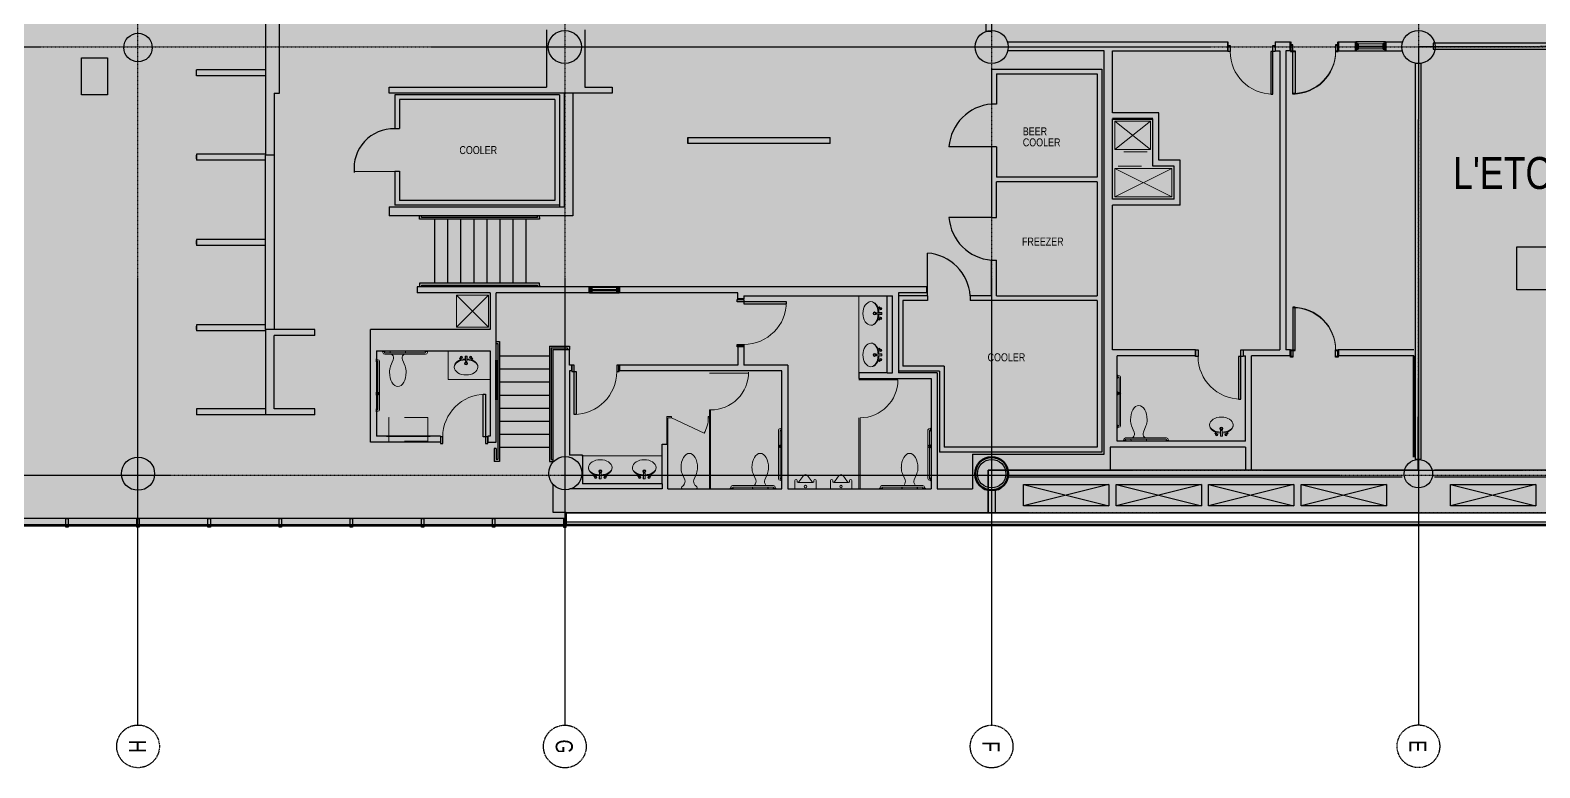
# Model space of a CAD drawing. Header units: inches. Extents: x 0 to 3574, y 0 to 3009.
# Drawn here: x 719 to 1993, y 47 to 669 of the extents above; entities that cross this region are included whole.
import ezdxf
from ezdxf.enums import TextEntityAlignment as Align

# ---------------------------------------------------------------- set-up
doc = ezdxf.new("R2010")
doc.units = ezdxf.units.IN
doc.header["$MEASUREMENT"] = 0
for name, pattern in [('CENTER2', [1.125, 0.75, -0.125, 0.125, -0.125]), ('DGN Style 2', [32.78468, 19.670808, -13.113872]), ('HIDDEN', [0.375, 0.25, -0.125])]:
    doc.linetypes.add(name, pattern=pattern)
for name, color, linetype in [('1 BOMA GROSS', 3, 'HIDDEN'), ('2 VERTICAL PENETRATION', 6, 'HIDDEN'), ('2 VERTICAL PENETRATION area', 253, 'HIDDEN'), ('3 SUITE TENANT', 4, 'HIDDEN'), ('3 SUITE TENANT area', 151, 'HIDDEN'), ('3 SUITE TENANT DARK', 4, 'HIDDEN'), ('3 SUITE TENANT DARK area', 150, 'HIDDEN'), ('A-Area-Spce-Iden', 110, 'Continuous'), ('A-Area-Spce-Sqft', 81, 'Continuous'), ('A-DOOR', 113, 'Continuous'), ('A-EQPM', 32, 'Continuous'), ('A-FLOR-HRAL', 73, 'Continuous'), ('A-Flor-Otln', 32, 'Continuous'), ('A-FLOR-STRS', 71, 'Continuous'), ('A-GLAZ', 113, 'Continuous'), ('A-WALL', 130, 'Continuous'), ('A-WALL-PATT', 163, 'Continuous'), ('AecObjExplode_Layout1_Vport_20B0A', 7, 'Continuous'), ('M-HVAC', 33, 'Continuous'), ('S-COLS', 122, 'Continuous'), ('S-Grid', 34, 'CENTER2')]:
    doc.layers.add(name, color=color, linetype=linetype)
for name, color, linetype, lineweight in [('A-ANNO-DD', 3, 'Continuous', 30), ('A-FLOR-PFIX', 3, 'Continuous', 13), ('A-FLOR-WDWK', 7, 'Continuous', 13), ('A-HVAC', 7, 'Continuous', 13), ('A-WALL-FULL', 6, 'Continuous', 70), ('A-WALL-HEAD', 1, 'Continuous', 0), ('A-WALL-PRHT', 3, 'Continuous', 30), ('a-xbp-01 - A-COLS-EXST', 96, 'Continuous', 70)]:
    doc.layers.add(name, color=color, linetype=linetype, lineweight=lineweight)
doc.layers.get('A-WALL-HEAD').off()
doc.styles.add("96 (1 8    1'-0 )_1_1", font='WORKING.shx', dxfattribs={"width": 0.833333, "height": 9})
doc.styles.get("Standard").update_dxf_attribs({"font": 'arial.ttf'})

# ---------------------------------------------------------------- blocks, each defined once
blk = doc.blocks.new('FLOR-ROOM-TAG')
at = {"layer": 'A-Area-Spce-Iden'}
blk.add_lwpolyline([(-0.2344, -0.0918), (0.2344, -0.0918), (0.2344, -0.2168), (-0.2344, -0.2168)], close=True, dxfattribs=at)
at = {"width": 0.8}
for tag, p in [('AARMLBL1', (0, 0.125)), ('AARMLBL2', (0, 0))]:
    blk.add_attdef(tag, text='', height=0.0938, dxfattribs=at).set_placement(p, align=Align.MIDDLE_CENTER)
at = {"layer": 'A-Area-Spce-Iden', "width": 0.8}
blk.add_attdef('AARMNUM', text='', height=0.0938, dxfattribs=at).set_placement((0, -0.1543), align=Align.MIDDLE_CENTER)
at = {"layer": 'A-Area-Spce-Sqft', "width": 0.8}
blk.add_attdef('AARMAREA', text='', height=0.0938, dxfattribs=at).set_placement((0, -0.3086), align=Align.MIDDLE_CENTER)
blk = doc.blocks.new('BAR')
at = {"layer": 'A-FLOR-PFIX', "color": 3, "linetype": 'Continuous', "lineweight": 13}
for p, q in [((0.016, 0.04), (0, 0.04)), ((0, -0.04), (0, 0.04)), ((0.016, -0.04), (0.016, 0.04)), ((0.016, 0.02), (0.04, 0.02)), ((0, -0.04), (0.016, -0.04)), ((0.016, -0.02), (0.032, -0.02)), ((0.048, -0.036), (0.048, -1.107)), ((0.087, -0.028), (0.087, -1.123)), ((0.016, -1.107), (0, -1.107)), ((0, -1.107), (0, -1.187)), ((0, -1.187), (0.016, -1.187)), ((0.016, -1.187), (0.016, -1.107)), ((0.016, -1.123), (0.032, -1.123)), ((0.016, -1.171), (0.04, -1.171))]:
    blk.add_line(p, q, dxfattribs=at)
at = {"layer": 'A-FLOR-PFIX', "color": 3, "linetype": 'Continuous', "lineweight": 13, "extrusion": (0, 0, -1)}
for centre, radius in [((-0.04, -0.028), 0.0476), ((-0.032, -0.036), 0.0159)]:
    blk.add_arc(centre, radius, 90, 180, dxfattribs=at)
at = {"layer": 'A-FLOR-PFIX', "color": 3, "linetype": 'Continuous', "lineweight": 13}
for centre, radius in [((0.032, -1.107), 0.0159), ((0.04, -1.123), 0.0476)]:
    blk.add_arc(centre, radius, 270, 0, dxfattribs=at)
blk = doc.blocks.new('*U82')
at = {"layer": 'A-FLOR-PFIX', "color": 3, "linetype": 'Continuous', "lineweight": 13}
for p, q in [((-0.476, 0.37), (-0.476, 0.015)), ((-0.389, 0.359), (-0.373, 0.343)), ((-0.389, 0.026), (-0.373, 0.042)), ((-0.064, 0.385), (-0.235, 0.315)), ((-0.064, 0), (-0.235, 0.07))]:
    blk.add_line(p, q, dxfattribs=at)
at = {"layer": 'A-FLOR-PFIX', "color": 3, "linetype": 'Continuous', "lineweight": 13, "extrusion": (0, 0, -1)}
for centre, radius, start, end in [((0.444, 0.37), 0.0318, 360, 119.9934), ((0.444, 0.015), 0.0317, 240.0066, 360), ((0.283, -0.048), 0.127, 45, 112.1214)]:
    blk.add_arc(centre, radius, start, end, dxfattribs=at)
at = {"layer": 'A-FLOR-PFIX', "color": 3, "linetype": 'Continuous', "lineweight": 13}
blk.add_arc((-0.283, 0.433), 0.127, 225, 292.1118, dxfattribs=at)
at = {"layer": 'A-FLOR-PFIX', "color": 3, "linetype": 'Continuous', "lineweight": 13, "extrusion": (0, 0, -1)}
for major_axis, ratio, start_param, end_param in [((-0.318, 0), 0.7, 1.042722, 1.570871), ((-0.381, 0), 0.583333, 1.570655, 3.141586), ((0.318, 0), 0.7, 1.57094, 2.098877), ((0.381, 0), 0.583333, 6.283114, 7.853837)]:
    blk.add_ellipse((0.095, 0.192), major_axis=major_axis, ratio=ratio, start_param=start_param, end_param=end_param, dxfattribs=at)
at = {"layer": 'A-FLOR-PFIX', "color": 3, "linetype": 'Continuous', "lineweight": 13}
blk.add_blockref('BAR', (-0.476, 0.573), dxfattribs=at)
blk = doc.blocks.new('*U85')
at = {"layer": 'A-DOOR', "flags": 128}
blk.add_lwpolyline([(-18, 18), (-16.2, 18), (-16.2, -18), (-18, -18)], close=True, dxfattribs=at)
at = {"layer": 'A-DOOR', "lineweight": 0, "extrusion": (0, 0, -1)}
blk.add_arc((18, 18), 36, 180, 270, dxfattribs=at)
blk = doc.blocks.new('DR1_2')
at = {"layer": 'A-GLAZ', "lineweight": 30, "flags": 128}
for points in [[(2, 5.6), (0, 5.6), (0, 0), (2, 0)], [(40, 5.6), (38, 5.6), (38, 0), (40, 0)]]:
    blk.add_lwpolyline(points, close=True, dxfattribs=at)
at = {"layer": 'A-DOOR'}
blk.add_blockref('*U85', (20, -18), dxfattribs=at)
blk = doc.blocks.new('*U87')
at = {"layer": 'A-DOOR', "flags": 128}
blk.add_lwpolyline([(-18, 18), (-16.2, 18), (-16.2, -18), (-18, -18)], close=True, dxfattribs=at)
at = {"layer": 'A-DOOR', "lineweight": 0, "extrusion": (0, 0, -1)}
blk.add_arc((18, 18), 36, 180, 270, dxfattribs=at)
blk = doc.blocks.new('DR1_3')
at = {"layer": 'A-GLAZ', "lineweight": 30, "flags": 128}
for points in [[(2, 5), (0, 5), (0, 0), (2, 0)], [(40, 5), (38, 5), (38, 0), (40, 0)]]:
    blk.add_lwpolyline(points, close=True, dxfattribs=at)
at = {"layer": 'A-DOOR'}
blk.add_blockref('*U87', (20, -18), dxfattribs=at)
blk = doc.blocks.new('*U89')
at = {"layer": 'A-FLOR-PFIX', "linetype": 'Continuous', "lineweight": 0}
for p, q in [((-0.7, 0.9), (-0.7, -0.6)), ((0.8, 0.9), (0.8, -0.6))]:
    blk.add_line(p, q, dxfattribs=at)
at = {"layer": 'A-FLOR-PFIX', "linetype": 'Continuous', "lineweight": 0, "flags": 128}
blk.add_lwpolyline([(-1.2, 1.4), (1.3, 1.4), (1.3, 0.9), (-1.2, 0.9), (-1.2, 1.4)], close=True, dxfattribs=at)
at = {"layer": 'A-FLOR-PFIX', "linetype": 'Continuous', "lineweight": 30}
blk.add_circle((0, -0.6), 0.75, dxfattribs=at)
at = {"layer": 'A-FLOR-PFIX', "linetype": 'Continuous', "lineweight": 0}
blk.add_circle((0, -0.6), 0.688, dxfattribs=at)
blk = doc.blocks.new('*U88')
at = {"layer": 'A-FLOR-PFIX', "linetype": 'Continuous', "lineweight": 0}
for p, q in [((-0.9, 22.3), (-1.4, 22.3)), ((-1.4, 19.8), (-1.4, 22.3)), ((-1.4, 19.8), (-0.9, 19.8)), ((-0.9, 19.8), (-0.9, 22.3)), ((-0.9, 21.7), (-0.1, 21.7)), ((-0.9, 20.4), (-0.4, 20.4)), ((0.1, 19.9), (0.1, -6.2)), ((1.4, 20.2), (1.4, -20.3)), ((-0.9, -19.8), (-1.4, -19.8)), ((-1.4, -19.8), (-1.4, -22.3)), ((-1.4, -22.3), (-0.9, -22.3)), ((-0.9, -22.3), (-0.9, -19.8)), ((-0.9, -20.3), (-0.4, -20.3)), ((-0.9, -21.8), (-0.1, -21.8))]:
    blk.add_line(p, q, dxfattribs=at)
at = {"layer": 'A-FLOR-PFIX', "linetype": 'DGN Style 2'}
blk.add_line((0.1, -6.2), (0.1, -7.7), dxfattribs=at)
at = {"layer": 'A-FLOR-PFIX', "linetype": 'Continuous'}
blk.add_line((0.1, -19.8), (0.1, -7.7), dxfattribs=at)
at = {"layer": 'A-FLOR-PFIX', "linetype": 'Continuous', "lineweight": 0, "extrusion": (0, 0, -1)}
for centre, radius in [((0.4, 19.9), 0.5), ((0.1, 20.2), 1.5)]:
    blk.add_arc(centre, radius, 90, 180, dxfattribs=at)
at = {"layer": 'A-FLOR-PFIX', "linetype": 'Continuous', "lineweight": 0}
for centre, radius in [((-0.4, -19.8), 0.5), ((-0.1, -20.3), 1.5)]:
    blk.add_arc(centre, radius, 270, 0, dxfattribs=at)
at = {"layer": 'A-FLOR-PFIX', "linetype": 'Continuous', "lineweight": 0, "extrusion": (0, 0, -1), "rotation": 270}
blk.add_blockref('*U89', (0, -6.9), dxfattribs=at)
blk = doc.blocks.new('*U91')
at = {"layer": 'A-FLOR-PFIX', "color": 3, "linetype": 'Continuous', "lineweight": 0}
for p, q in [((-0.028, 0.075), (-0.028, 0.028)), ((-0.02, 0.067), (-0.02, -0.075)), ((0.02, 0.067), (0.02, -0.075)), ((0.028, 0.075), (0.028, 0.028)), ((-0.02, -0.075), (0.02, -0.075))]:
    blk.add_line(p, q, dxfattribs=at)
at = {"layer": 'A-FLOR-PFIX', "color": 3, "linetype": 'Continuous', "lineweight": 0, "flags": 128}
for points in [[(-0.145, 0.028), (-0.178, -0.004), (-0.166, -0.015), (-0.134, 0.017)], [(-0.028, 0.075), (0.028, 0.075)], [(0.145, 0.028), (0.178, -0.004), (0.166, -0.015), (0.134, 0.017)]]:
    blk.add_lwpolyline(points, dxfattribs=at)
at = {"layer": 'A-FLOR-PFIX', "color": 3, "linetype": 'Continuous', "lineweight": 0}
for centre, radius, start, end in [((-0.127, 0.036), 0.0317, 239.4805, 210.5195), ((-0.127, 0.036), 0.0198, 248.5832, 201.4168), ((0.127, 0.036), 0.0317, 329.4753, 300.5143), ((0.127, 0.036), 0.0198, 338.5744, 291.4079)]:
    blk.add_arc(centre, radius, start, end, dxfattribs=at)
at = {"layer": 'A-FLOR-PFIX', "color": 3, "linetype": 'Continuous', "lineweight": 0, "extrusion": (0, 0, -1)}
blk.add_ellipse((-0.028, -0.075), major_axis=(0, 0.103), ratio=0.076923, start_param=0, end_param=1.570796, dxfattribs=at)
at = {"layer": 'A-FLOR-PFIX', "color": 3, "linetype": 'Continuous', "lineweight": 0}
blk.add_ellipse((0.028, -0.075), major_axis=(0, 0.103), ratio=0.076923, start_param=0, end_param=1.570796, dxfattribs=at)
blk = doc.blocks.new('LAVI1_1')
at = {"layer": 'A-FLOR-PFIX', "color": 3, "linetype": 'Continuous', "lineweight": 0}
for radius in [0.0397, 0.0238]:
    blk.add_circle((0, -0.341), radius, dxfattribs=at)
at = {"layer": 'A-FLOR-PFIX', "color": 3, "linetype": 'Continuous', "lineweight": 13}
blk.add_ellipse((0, -0.437), major_axis=(-0.317, 0), ratio=0.675, start_param=4.781798, end_param=10.926166, dxfattribs=at)
at = {"layer": 'A-FLOR-PFIX', "color": 3, "linetype": 'Continuous', "lineweight": 0, "extrusion": (0, 0, -1)}
for start_param, end_param in [(0, 1.505471), (1.633337, 3.141593)]:
    blk.add_ellipse((0, -0.437), major_axis=(-0.317, 0), ratio=0.6, start_param=start_param, end_param=end_param, dxfattribs=at)
at = {"layer": 'A-FLOR-PFIX', "color": 3, "linetype": 'Continuous', "lineweight": 0}
blk.add_blockref('*U91', (0, -0.218), dxfattribs=at)
blk = doc.blocks.new('*U93')
at = {"layer": 'A-GLAZ', "color": 2, "lineweight": 30}
for p, q in [((-0.325, 0.008), (0.341, 0.008)), ((-0.325, 0.008), (-0.325, -0.008)), ((0.341, 0.008), (0.341, 0.004)), ((0.341, 0.004), (0.341, -0.008)), ((-0.325, -0.008), (0.341, -0.008))]:
    blk.add_line(p, q, dxfattribs=at)
blk = doc.blocks.new('*U92')
at = {"layer": 'A-GLAZ', "color": 4, "lineweight": 40, "flags": 128}
for points in [[(-0.333, 0.064), (-0.397, 0.064), (-0.397, -0.063), (-0.333, -0.063), (-0.333, 0.064)], [(0.397, 0.064), (0.333, 0.064), (0.333, -0.063), (0.397, -0.063), (0.397, 0.064)]]:
    blk.add_lwpolyline(points, close=True, dxfattribs=at)
at = {"layer": 'A-GLAZ', "color": 2, "lineweight": 30}
blk.add_blockref('*U93', (-0.008, 0), dxfattribs=at)
blk = doc.blocks.new('*U94')
at = {"layer": 'A-FLOR-PFIX'}
for p, q in [((-30.4, 7), (6.6, 7)), ((-30.4, 6.5), (-30.4, 7)), ((-30.4, 6.5), (6.6, 6.5)), ((6.6, 6.5), (6.6, 7))]:
    blk.add_line(p, q, dxfattribs=at)
at = {"layer": 'A-FLOR-PFIX', "linetype": 'DGN Style 2'}
for p, q in [((-28.4, 11), (4.6, 11)), ((-28.4, 11), (-28.4, 7)), ((-28.4, 6.5), (-28.4, -8.8)), ((4.6, 11), (4.6, 7)), ((4.6, 6.5), (4.6, -8.8)), ((-28.4, -8.8), (4.6, -8.8))]:
    blk.add_line(p, q, dxfattribs=at)
blk = doc.blocks.new('LAVI1')
at = {"layer": 'A-FLOR-PFIX', "color": 3, "linetype": 'Continuous', "lineweight": 0}
for radius in [0.0397, 0.0238]:
    blk.add_circle((0, -0.341), radius, dxfattribs=at)
at = {"layer": 'A-FLOR-PFIX', "color": 3, "linetype": 'Continuous', "lineweight": 13}
blk.add_ellipse((0, -0.437), major_axis=(-0.317, 0), ratio=0.675, start_param=4.781798, end_param=10.926166, dxfattribs=at)
at = {"layer": 'A-FLOR-PFIX', "color": 3, "linetype": 'Continuous', "lineweight": 0, "extrusion": (0, 0, -1)}
for start_param, end_param in [(0, 1.505471), (1.633337, 3.141593)]:
    blk.add_ellipse((0, -0.437), major_axis=(-0.317, 0), ratio=0.6, start_param=start_param, end_param=end_param, dxfattribs=at)
at = {"layer": 'A-FLOR-PFIX', "color": 3, "linetype": 'Continuous', "lineweight": 0}
blk.add_blockref('*U91', (0, -0.218), dxfattribs=at)
blk = doc.blocks.new('URINF1')
at = {"layer": 'A-FLOR-PFIX', "color": 3, "linetype": 'Continuous', "lineweight": 13}
for p, q in [((-0.286, 0), (0.286, 0)), ((-0.286, -0.222), (-0.286, 0)), ((0.286, 0), (0.286, -0.222)), ((-0.222, -0.191), (-0.222, -0.222)), ((0.191, -0.175), (-0.191, -0.175)), ((-0.048, -0.365), (-0.175, -0.191)), ((0.175, -0.191), (0.048, -0.365)), ((0.222, -0.222), (0.222, -0.191))]:
    blk.add_line(p, q, dxfattribs=at)
at = {"layer": 'A-FLOR-PFIX', "color": 3, "linetype": 'Continuous', "lineweight": 13, "extrusion": (0, 0, -1)}
blk.add_circle((0, -0.064), 0.0318, dxfattribs=at)
at = {"layer": 'A-FLOR-PFIX', "color": 3, "linetype": 'Continuous', "lineweight": 13}
for centre, radius, start, end in [((-0.254, -0.222), 0.0318, 180, 0), ((-0.198, -0.198), 0.0251, 18.435, 161.5651), ((0, -0.302), 0.0794, 233.1301, 306.8699), ((0.198, -0.198), 0.0251, 18.435, 161.5651), ((0.254, -0.222), 0.0318, 180, 0)]:
    blk.add_arc(centre, radius, start, end, dxfattribs=at)
blk = doc.blocks.new('AecObjExplode_Layout1_Vport_20B0A')
at = {"layer": 'A-WALL', "color": 130, "linetype": 'Continuous', "lineweight": -3}
for p, q in [((1438.6, 397.2), (1438.6, 730.8)), ((1443.6, 397.2), (1443.6, 500)), ((1438.6, 397.2), (1443.6, 397.2)), ((1815.7, 387.2), (1815.7, 382.2)), ((1938.9, 387.2), (1815.7, 387.2)), ((1815.7, 382.2), (2043.9, 382.2)), ((1805.6, 370), (1800.6, 370)), ((1800.6, 370), (1800.6, 36.2)), ((1805.6, 36.2), (1805.6, 370)), ((1800.6, 36.2), (1805.6, 36.2))]:
    blk.add_line(p, q, dxfattribs=at)

msp = doc.modelspace()

# ---------------------------------------------------------------- hatches: boundary and pattern name
at = {"layer": '2 VERTICAL PENETRATION area', "transparency": 33554495}
h = msp.add_hatch(color=256, dxfattribs=at)
h.dxf.hatch_style = 1
h.paths.add_polyline_path([(2441.6, 1369.2), (2441.6, 1010.9), (2246.3, 1010.9), (2246.3, 1060.6), (2201.8, 1061.2), (2201.8, 1287.8), (2246.3, 1287.8), (2246.3, 1369.2)])
h.paths.add_polyline_path([(2253.1, 723.2), (2441.6, 723.2), (2441.6, 650.6), (2246.3, 650.6), (2246.3, 722), (2176.3, 722), (2176.3, 841.7), (2254.3, 841.7)])
h.paths.add_polyline_path([(2614.3, 1489.2), (2614.3, 1369.2), (2561.1, 1369.2), (2246.3, 1369.2), (2246.3, 1489.2)])
h.paths.add_polyline_path([(2780.8, 1842.3), (2700.4, 1842.3), (2606.3, 1842.3), (2606.3, 1765.2), (2327.3, 1765.2), (2327.3, 1739.2), (2246.3, 1739.2), (2246.3, 1621.2), (2780.8, 1621.2)])
h.paths.add_polyline_path([(2778.3, 1489.2), (2778.3, 1435.8), (2782.5, 1435.8), (2782.5, 1366.6), (2689.2, 1366.6), (2689.2, 1489.2)])
h.paths.add_polyline_path([(3249.7, 1435.6), (3249.7, 1435.8), (3133, 1435.8), (3133, 1371.2), (3369.3, 1371.2), (3369.3, 1435.8)])
h.paths.add_polyline_path([(3309.3, 1674.5), (3210.2, 1674.5), (3134.5, 1674.6), (3134.5, 1739.2), (3369.3, 1739.2), (3369.3, 1674.5)])
h.paths.add_polyline_path([(2974.9, 651), (2974.9, 761.8), (2670.3, 761.8), (2670.3, 723.2), (2653.8, 723.2), (2653.8, 650.6)])
h.paths.add_polyline_path([(2156.9, 298.2), (2130.2, 262.3), (1527.3, 262.3), (1527.3, 298.2)])
h.paths.add_polyline_path([(408.8, 836.8), (519.3, 836.8), (519.3, 788.4), (693.4, 788.4), (694.4, 646.8), (408.8, 646.8)])
h.paths.add_polyline_path([(519.3, 932.7), (519.3, 937.7), (694.4, 937.7), (694.4, 1020.8), (502.2, 1020.8), (501.7, 932.7)])
h.paths.add_polyline_path([(1950.8, 2658.2), (1950.8, 2694.7), (1951.1, 2798.2), (1951.1, 2830.6), (1951.1, 2856.4), (1885.9, 2856.4), (1885.9, 2627.2), (1950.8, 2627.2)])
h.paths.add_polyline_path([(2189.8, 2694.7), (2189.8, 2627.2), (2255.5, 2627.2), (2255.5, 2854.2), (2188.8, 2854.2), (2188.8, 2694.7)])
h.paths.add_polyline_path([(1689.5, 2379.7), (1689.5, 2199.3), (1772, 2199.3), (1772, 2090.2), (1525.9, 2090.2), (1525.9, 2379.7)])
at = {"layer": '3 SUITE TENANT area', "transparency": 33554495}
h = msp.add_hatch(color=256, dxfattribs=at)
h.dxf.hatch_style = 1
h.paths.add_polyline_path([(1508.4, 1372.1), (1508.4, 1296.4), (1528.2, 1296.4), (1528.2, 773.5), (1652.9, 773.5), (1652.9, 735.2), (2112.5, 735.2), (2112.6, 778.8), (2176.3, 778.7), (2176.3, 655.9), (1890.3, 655.2), (1889.9, 298.2), (1527.3, 298.2), (1527.3, 262.3), (1171.3, 262.3), (1171.3, 252.1), (408.8, 252.1), (408.8, 280.3), (213.8, 280.3), (213.8, 667.4), (408.6, 667.4), (408.6, 646.8), (694.4, 646.8), (693.4, 788.4), (519.3, 788.4), (519.3, 937.7), (694.4, 937.7), (694.4, 1020.8), (406.9, 1020.8), (407, 1000.3), (213.8, 1000.3), (213.8, 1387.4), (408.4, 1387.4), (422.3, 1373.8), (462.3, 1373.9), (462.3, 1371.4)])
at = {"layer": '3 SUITE TENANT DARK area', "transparency": 33554495}
h = msp.add_hatch(color=256, dxfattribs=at)
h.dxf.hatch_style = 1
h.paths.add_polyline_path([(1890.3, 298.2), (2156.9, 298.2), (2176.3, 324.3), (2176.3, 655.9), (1890.3, 655.2), (1889.9, 298.2)])

# ---------------------------------------------------------------- linework, layer by layer
at = {"layer": '1 BOMA GROSS'}
msp.add_lwpolyline([(2130.2, 262.3), (1171.3, 262.3), (1171.3, 252.1), (408.8, 252.1), (408.8, 280.3), (213.8, 280.3), (213.8, 667.4), (408.8, 667.4), (408.8, 667.4), (408.8, 1000.3), (213.8, 1000.3), (213.8, 1387.4)], dxfattribs=at)
at = {"layer": '2 VERTICAL PENETRATION'}
msp.add_lwpolyline([(2156.9, 298.2), (2130.2, 262.3), (1527.3, 262.3), (1527.3, 298.2)], close=True, dxfattribs=at)
at = {"layer": '3 SUITE TENANT'}
msp.add_lwpolyline([(2176.3, 655.9), (1890.3, 655.2), (1889.9, 298.2), (1527.3, 298.2), (1527.3, 262.3), (1171.3, 262.3), (1171.3, 252.1), (408.8, 252.1)], dxfattribs=at)
at = {"layer": '3 SUITE TENANT DARK'}
msp.add_lwpolyline([(1890.3, 298.2), (2156.9, 298.2), (2176.3, 324.3), (2176.3, 655.9), (1890.3, 655.2), (1889.9, 298.2)], close=True, dxfattribs=at)
at = {"layer": 'A-EQPM', "ltscale": 4}
for p, q in [((1530.3, 636.5), (1623.3, 636.5)), ((1534.3, 632.5), (1619.3, 632.5)), ((1534.3, 632.5), (1534.3, 607)), ((1619.3, 632.5), (1619.3, 545.5)), ((1623.3, 636.5), (1623.3, 313.5)), ((1165.8, 614.8), (1026.8, 614.8)), ((1026.8, 614.8), (1026.8, 586.3)), ((1165.8, 614.8), (1165.8, 519.8)), ((1161.8, 610.8), (1030.8, 610.8)), ((1030.8, 610.8), (1030.8, 586.3)), ((1161.8, 610.8), (1161.8, 525.8)), ((1534.3, 607), (1530.3, 607)), ((1026.8, 586.3), (1030.8, 586.3)), ((1530.3, 571), (1494.3, 571)), ((1534.3, 571), (1530.3, 571)), ((1530.3, 571), (1530.3, 511.4)), ((1534.3, 571), (1534.3, 545.5)), ((1030.5, 550.2), (992.6, 550)), ((1026.8, 550.3), (1030.8, 550.3)), ((1026.8, 550.3), (1026.8, 521.8)), ((1030.8, 550.3), (1030.8, 525.8)), ((1619.3, 545.5), (1534.3, 545.5)), ((1619.3, 541.5), (1534.3, 541.5)), ((1619.3, 541.5), (1619.3, 445.3)), ((1161.8, 525.8), (1030.8, 525.8)), ((1165.8, 521.8), (1026.8, 521.8)), ((1530.3, 511.4), (1494.3, 511.4)), ((1530.3, 511.4), (1534.3, 511.4)), ((1476.3, 445.3), (1476.3, 481.3)), ((1530.3, 445.3), (1530.3, 475.4)), ((1530.3, 475.4), (1534.3, 475.4)), ((1534.3, 445.3), (1534.3, 475.4)), ((1451.7, 445.3), (1451.7, 381.8)), ((1476.3, 445.3), (1451.7, 445.3)), ((1476.3, 441.3), (1455.4, 441.3)), ((1455.4, 441.3), (1455.4, 385.8)), ((1476.3, 445.3), (1476.3, 441.3)), ((1512.3, 445.3), (1512.3, 441.3)), ((1530.3, 445.3), (1512.3, 445.3)), ((1619.3, 441.3), (1512.3, 441.3)), ((1534.3, 445.3), (1619.3, 445.3)), ((1619.3, 441.3), (1619.3, 317.5)), ((1490.3, 385.8), (1455.4, 385.8)), ((1490.3, 385.8), (1490.3, 317.5)), ((1486.3, 381.8), (1451.7, 381.8)), ((1486.3, 381.8), (1486.3, 313.5)), ((1623.3, 313.5), (1486.3, 313.5)), ((1619.3, 317.5), (1490.3, 317.5))]:
    msp.add_line(p, q, dxfattribs=at)
at = {"layer": 'A-EQPM'}
msp.add_line((1530.3, 636.5), (1530.3, 607), dxfattribs=at)
at = {"layer": 'A-EQPM', "ltscale": 4, "flags": 128}
msp.add_lwpolyline([(1534.3, 511.4), (1534.3, 541.5)], dxfattribs=at)
at = {"layer": 'A-EQPM', "ltscale": 4}
for centre, radius, start, end in [((1533.2, 568.1), 39, 94.2574, 175.7426), ((1025.9, 552.8), 33.4, 88.4942, 185.9281), ((1533.2, 514.3), 39, 184.2574, 265.7426), ((1473.4, 442.4), 39, 4.2574, 85.7426)]:
    msp.add_arc(centre, radius, start, end, dxfattribs=at)
at = {"layer": 'A-FLOR-HRAL'}
for p, q in [((1147.3, 511.3), (1147.3, 512.8)), ((1148.8, 511.3), (1148.8, 512.8)), ((1049.3, 454.4), (1049.3, 452.9)), ((1147.3, 454.4), (1147.3, 452.9)), ((1148.8, 454.4), (1148.8, 452.9)), ((1112.3, 406.6), (1115.3, 406.6)), ((1112.3, 405.1), (1113.8, 405.1)), ((1113.8, 405.1), (1113.8, 307.1)), ((1115.3, 406.6), (1115.3, 305.6)), ((1157.3, 402.9), (1157.3, 305.6)), ((1157.3, 402.9), (1174.1, 402.9)), ((1158.8, 401.4), (1158.8, 307.1)), ((1158.8, 401.4), (1172.6, 401.4)), ((1172.6, 401.4), (1172.6, 399.9)), ((1174.1, 402.9), (1174.1, 399.9)), ((1110.8, 316.6), (1110.8, 305.6)), ((1112.3, 316.6), (1110.8, 316.6)), ((1115.3, 305.6), (1110.8, 305.6)), ((1112.3, 316.6), (1112.3, 307.1)), ((1113.8, 307.1), (1112.3, 307.1))]:
    msp.add_line(p, q, dxfattribs=at)
at = {"layer": 'A-FLOR-HRAL', "flags": 128}
for points in [[(1148.8, 511.3), (1148.8, 509.8), (1070.8, 509.8), (1047.8, 509.8), (1047.8, 512.8)], [(1147.3, 511.3), (1049.3, 511.3), (1049.3, 512.8)], [(1148.8, 454.4), (1148.8, 455.9), (1070.8, 455.9), (1047.8, 455.9), (1047.8, 452.9)], [(1049.3, 454.4), (1147.3, 454.4)], [(1136.8, 454.4), (1147.3, 454.4)], [(1157.3, 305.6), (1160.3, 305.6)], [(1158.8, 307.1), (1160.3, 307.1)]]:
    msp.add_lwpolyline(points, dxfattribs=at)
at = {"layer": 'A-Flor-Otln'}
msp.add_line((2140.5, 252.3), (1171.3, 252.3), dxfattribs=at)
at = {"layer": 'A-FLOR-PFIX', "color": 3, "linetype": 'Continuous', "lineweight": 13}
for p, q in [((1078.8, 418.8), (1105.8, 445.8)), ((1105.8, 418.8), (1078.8, 445.8)), ((1325.3, 380.1), (1292.3, 380.1)), ((1451.3, 374.4), (1418.3, 374.4)), ((1292.3, 282.4), (1292.3, 349)), ((1292.3, 349), (1293.3, 349)), ((1293.3, 282.4), (1293.3, 349)), ((1256.3, 343.4), (1260.3, 343.4)), ((1256.3, 343.4), (1260.3, 343.4)), ((1256.3, 320), (1256.3, 343.4)), ((1256.3, 320), (1256.3, 342.4)), ((1260.3, 342.4), (1257.3, 342.4)), ((1260.3, 342.4), (1257.3, 342.4)), ((1257.3, 320), (1257.3, 342.4)), ((1260.3, 343.4), (1260.3, 342.4)), ((1260.3, 343.4), (1260.3, 342.4)), ((1260.3, 342.4), (1287.8, 329.4)), ((1260.3, 342.4), (1287.8, 329.4)), ((1291.3, 342.4), (1291.3, 343.4)), ((1291.3, 342.4), (1291.3, 343.4)), ((1292.3, 343.4), (1291.3, 343.4)), ((1292.3, 343.4), (1291.3, 343.4)), ((1292.3, 342.4), (1291.3, 342.4)), ((1292.3, 342.4), (1291.3, 342.4)), ((1292.3, 282.4), (1292.3, 342.4)), ((1293.3, 282.4), (1293.3, 342.4)), ((1418.3, 282.4), (1418.3, 342.4)), ((1419.3, 282.4), (1419.3, 342.4)), ((1269.3, 295.4), (1271.5, 290)), ((1269.3, 295.4), (1271.5, 290)), ((1281.4, 295.4), (1279.2, 290)), ((1281.4, 295.4), (1279.2, 290)), ((1269, 284.1), (1270.6, 285.6)), ((1269, 284.1), (1270.6, 285.6)), ((1269.7, 282.4), (1280.9, 282.4)), ((1269.7, 282.4), (1280.9, 282.4)), ((1281.6, 284.1), (1280.1, 285.6)), ((1281.6, 284.1), (1280.1, 285.6))]:
    msp.add_line(p, q, dxfattribs=at)
at = {"layer": 'A-FLOR-PFIX', "color": 3, "linetype": 'Continuous', "lineweight": 13, "flags": 128}
msp.add_lwpolyline([(1105.8, 418.8), (1105.8, 445.8), (1078.8, 445.8), (1078.8, 418.8), (1105.8, 418.8)], close=True, dxfattribs=at)
at = {"layer": 'A-FLOR-PFIX', "color": 3, "linetype": 'Continuous', "lineweight": 13, "extrusion": (0, 0, -1)}
for centre, radius, start, end in [((-1265.3, 342.4), 26, 180, 210), ((-1265.3, 342.4), 26, 180, 210), ((-1269.7, 283.4), 1, 270, 45), ((-1269.7, 283.4), 1, 270, 45), ((-1282.9, 288.5), 4, 315, 22.1214), ((-1282.9, 288.5), 4, 315, 22.1214), ((-1280.9, 283.4), 1, 135, 270), ((-1280.9, 283.4), 1, 135, 270)]:
    msp.add_arc(centre, radius, start, end, dxfattribs=at)
at = {"layer": 'A-FLOR-PFIX', "color": 3, "linetype": 'Continuous', "lineweight": 13}
msp.add_arc((1267.7, 288.5), 4, 315, 22.1118, dxfattribs=at)
msp.add_arc((1267.7, 288.5), 4, 315, 22.1118, dxfattribs=at)
at = {"layer": 'A-FLOR-PFIX', "color": 3, "linetype": 'Continuous', "lineweight": 13, "extrusion": (0, 0, -1)}
for centre, major_axis, ratio, start_param, end_param in [((1293.3, 381), (32, 0), 1, 0.000001, 1.570798), ((1419.3, 374.4), (32, 0), 0.999998, 0, 1.570796), ((1275.3, 300.4), (0, -12), 0.583333, 1.570655, 3.141586), ((1275.3, 300.4), (0, -12), 0.583333, 1.570655, 3.141586), ((1275.3, 300.4), (0, 12), 0.583333, 6.283114, 7.853837), ((1275.3, 300.4), (0, 12), 0.583333, 6.283114, 7.853837), ((1275.3, 300.4), (0, -10), 0.7, 1.042722, 1.570871), ((1275.3, 300.4), (0, -10), 0.7, 1.042722, 1.570871), ((1275.3, 300.4), (0, 10), 0.7, 1.57094, 2.098877), ((1275.3, 300.4), (0, 10), 0.7, 1.57094, 2.098877)]:
    msp.add_ellipse(centre, major_axis=major_axis, ratio=ratio, start_param=start_param, end_param=end_param, dxfattribs=at)
at = {"layer": 'A-FLOR-PFIX', "color": 3, "linetype": 'Continuous', "lineweight": 13}
msp.add_point((1292.3, 342.4), dxfattribs=at)
at = {"layer": 'A-FLOR-STRS'}
for p, q in [((1060.4, 509.9), (1060.4, 456)), ((1071.4, 509.9), (1071.4, 456)), ((1082.4, 509.9), (1082.4, 456)), ((1093.4, 509.9), (1093.4, 456)), ((1104.4, 509.9), (1104.4, 456)), ((1115.4, 509.9), (1115.4, 456)), ((1126.4, 509.9), (1126.4, 456)), ((1137.4, 509.9), (1137.4, 456)), ((1115.3, 394.6), (1157.3, 394.6)), ((1115.3, 383.6), (1157.3, 383.6)), ((1115.3, 372.6), (1157.3, 372.6)), ((1115.3, 361.6), (1157.3, 361.6)), ((1115.3, 350.6), (1157.3, 350.6)), ((1115.3, 339.6), (1157.3, 339.6)), ((1115.3, 328.6), (1157.3, 328.6)), ((1115.3, 317.6), (1157.3, 317.6))]:
    msp.add_line(p, q, dxfattribs=at)
at = {"layer": 'A-FLOR-WDWK'}
for p, q in [((1418.3, 380.4), (1418.3, 445.4)), ((1071.8, 374.6), (1071.8, 398.6)), ((1107.1, 374.6), (1071.8, 374.6)), ((1184.7, 310.4), (1251.8, 310.4))]:
    msp.add_line(p, q, dxfattribs=at)
at = {"layer": 'A-FLOR-WDWK', "color": 3, "lineweight": 30, "flags": 128}
msp.add_lwpolyline([(762.6, 614.9), (762.6, 645.9), (784.6, 645.9), (784.6, 614.9), (762.6, 614.9)], close=True, dxfattribs=at)
at = {"layer": 'A-GLAZ', "color": 4, "lineweight": 0}
for p, q in [((1860.5, 657.8), (1838.5, 657.8)), ((1860.5, 653.7), (1839.5, 653.7)), ((1214.1, 452.4), (1192.1, 452.4)), ((1214.1, 448.4), (1193.1, 448.4))]:
    msp.add_line(p, q, dxfattribs=at)
at = {"layer": 'A-GLAZ'}
for p, q in [((809.3, 257.4), (549.3, 257.4)), ((1169.3, 257.4), (759.7, 257.4)), ((809.3, 252.1), (547.3, 252.1)), ((759.7, 252.1), (547.3, 252.1)), ((809.3, 251.1), (547.3, 251.1)), ((1169.3, 252.1), (759.7, 252.1)), ((1169.3, 251.1), (759.7, 251.1))]:
    msp.add_line(p, q, dxfattribs=at)
for points in [[(749.3, 250.1), (749.3, 251.1), (750.1, 251.1), (750.1, 252.1), (749.3, 252.1), (749.3, 257.4), (751.3, 257.4), (751.3, 252.1), (750.6, 252.1), (750.6, 251.1), (751.3, 251.1), (751.3, 250.1)], [(809.3, 250.1), (809.3, 251.1), (810.1, 251.1), (810.1, 252.1), (809.3, 252.1), (809.3, 257.4), (811.3, 257.4), (811.3, 252.1), (810.6, 252.1), (810.6, 251.1), (811.3, 251.1), (811.3, 250.1)], [(869.3, 250.1), (869.3, 251.1), (870.1, 251.1), (870.1, 252.1), (869.3, 252.1), (869.3, 257.4), (871.3, 257.4), (871.3, 252.1), (870.6, 252.1), (870.6, 251.1), (871.3, 251.1), (871.3, 250.1)], [(929.3, 250.1), (929.3, 251.1), (930.1, 251.1), (930.1, 252.1), (929.3, 252.1), (929.3, 257.4), (931.3, 257.4), (931.3, 252.1), (930.6, 252.1), (930.6, 251.1), (931.3, 251.1), (931.3, 250.1)], [(989.3, 250.1), (989.3, 251.1), (990.1, 251.1), (990.1, 252.1), (989.3, 252.1), (989.3, 257.4), (991.3, 257.4), (991.3, 252.1), (990.6, 252.1), (990.6, 251.1), (991.3, 251.1), (991.3, 250.1)], [(1049.3, 250.1), (1049.3, 251.1), (1050.1, 251.1), (1050.1, 252.1), (1049.3, 252.1), (1049.3, 257.4), (1051.3, 257.4), (1051.3, 252.1), (1050.6, 252.1), (1050.6, 251.1), (1051.3, 251.1), (1051.3, 250.1)], [(1109.3, 250.1), (1109.3, 251.1), (1110.1, 251.1), (1110.1, 252.1), (1109.3, 252.1), (1109.3, 257.4), (1111.3, 257.4), (1111.3, 252.1), (1110.6, 252.1), (1110.6, 251.1), (1111.3, 251.1), (1111.3, 250.1)], [(1169.3, 251.1), (1169.3, 250.1), (1171.3, 250.1), (1171.3, 257.4), (1169.3, 257.4), (1169.3, 252.1), (1170.1, 252.1), (1170.1, 251.1)]]:
    msp.add_lwpolyline(points, close=True, dxfattribs=at)
at = {"layer": 'A-HVAC', "linetype": 'Continuous'}
for p, q in [((1664.3, 592.7), (1634.3, 568.7)), ((1634.3, 592.7), (1664.3, 568.7)), ((1634.3, 528.7), (1682.3, 552.7)), ((1682.3, 528.7), (1634.3, 552.7))]:
    msp.add_line(p, q, dxfattribs=at)
at = {"layer": 'A-HVAC', "linetype": 'DGN Style 2', "flags": 128}
for points in [[(1666.3, 594.7), (1666.3, 566.7), (1632.3, 566.7), (1632.3, 594.7), (1666.3, 594.7)], [(1632.3, 526.7), (1632.3, 554.7), (1684.3, 554.7), (1684.3, 526.7), (1632.3, 526.7)]]:
    msp.add_lwpolyline(points, close=True, dxfattribs=at)
at = {"layer": 'A-HVAC', "linetype": 'Continuous', "flags": 128}
for points in [[(1664.3, 592.7), (1664.3, 568.7), (1634.3, 568.7), (1634.3, 592.7), (1664.3, 592.7)], [(1634.3, 528.7), (1634.3, 552.7), (1682.3, 552.7), (1682.3, 528.7), (1634.3, 528.7)]]:
    msp.add_lwpolyline(points, close=True, dxfattribs=at)
at = {"layer": 'A-WALL'}
for p, q in [((917.7, 682.7), (917.7, 563.8)), ((1154.8, 669.7), (1154.8, 621.3)), ((1187.1, 669.7), (1187.1, 621.3)), ((1543.8, 659.5), (1729.5, 659.5)), ((1625.3, 652), (1543.8, 652)), ((1625.3, 311.7), (1625.3, 652)), ((1632.3, 652), (1729.5, 652)), ((1632.3, 599.7), (1632.3, 652)), ((1729.5, 659.5), (1729.5, 652)), ((1729.5, 651.7), (1729.5, 659.2)), ((1769.5, 659.5), (1769.5, 652)), ((1769.5, 659.5), (1782.5, 659.5)), ((1769.5, 652), (1773.5, 652)), ((1773.5, 652), (1773.5, 399.7)), ((1778.5, 652), (1778.5, 399.7)), ((1782.5, 652), (1778.5, 652)), ((1822.5, 659.5), (1837.5, 659.5)), ((1822.5, 652), (1837.5, 652)), ((1862.5, 659.5), (1876.8, 659.5)), ((1862.5, 652), (1876.8, 652)), ((925.2, 616.3), (925.2, 563.8)), ((1022.2, 616.3), (1022.2, 621.3)), ((1022.2, 621.3), (1154.8, 621.3)), ((1174.1, 616.3), (1022.2, 616.3)), ((1210.1, 616.3), (1174.1, 616.3)), ((1187.1, 621.3), (1210.1, 621.3)), ((1210.1, 621.3), (1210.1, 616.3)), ((1671.3, 599.7), (1632.3, 599.7)), ((1671.3, 559.7), (1671.3, 599.7)), ((1632.3, 526.7), (1632.3, 594.7)), ((1666.3, 554.7), (1666.3, 594.7)), ((925.2, 563.8), (917.7, 563.8)), ((1684.3, 554.7), (1666.3, 554.7)), ((1689.3, 559.7), (1671.3, 559.7)), ((1684.3, 526.7), (1684.3, 554.7)), ((1689.3, 521.7), (1689.3, 559.7)), ((1684.3, 526.7), (1632.3, 526.7)), ((1632.3, 399.7), (1632.3, 521.7)), ((1689.3, 521.7), (1632.3, 521.7)), ((1191.1, 452.9), (1045.8, 452.9)), ((1107.3, 447.9), (1045.8, 447.9)), ((1100.3, 452.9), (1063.3, 452.9)), ((1107.3, 447.9), (1107.3, 416.8)), ((1191.1, 447.9), (1112.3, 447.9)), ((1112.3, 321.8), (1112.3, 447.9)), ((1475.3, 452.9), (1216.1, 452.9)), ((1316.3, 447.9), (1216.1, 447.9)), ((1316.3, 442.8), (1316.3, 447.9)), ((1451.7, 447.9), (1451.7, 380.4)), ((1321.3, 442.8), (1316.3, 442.8)), ((1321.3, 445.4), (1442.3, 445.4)), ((1321.3, 445.4), (1321.3, 442.8)), ((1442.3, 380.4), (1442.3, 445.4)), ((1442.3, 445.4), (1446.7, 445.4)), ((1446.7, 380.4), (1446.7, 445.4)), ((917.7, 416.8), (917.7, 344.8)), ((925.2, 416.8), (917.7, 416.8)), ((959.4, 416.8), (925.2, 416.8)), ((925.2, 349.8), (925.2, 411.8)), ((959.4, 411.8), (925.2, 411.8)), ((959.4, 411.8), (959.4, 416.8)), ((1107.3, 416.8), (1006.3, 416.8)), ((1006.3, 321.8), (1006.3, 416.8)), ((1011.3, 398.8), (1107.3, 398.8)), ((1011.3, 398.8), (1011.3, 326.8)), ((1011.4, 398.8), (1107.3, 398.8)), ((1107.3, 398.8), (1107.3, 326.8)), ((1160.3, 399.9), (1160.3, 305.5)), ((1160.3, 399.9), (1174.1, 399.9)), ((1174.1, 386.9), (1174.1, 399.9)), ((1321.3, 402.8), (1316.3, 402.8)), ((1316.3, 402.8), (1316.3, 386.9)), ((1321.3, 402.8), (1321.3, 386.9)), ((1702.4, 399.7), (1632.3, 399.7)), ((1702.4, 399.7), (1702.4, 394.7)), ((1742.4, 399.7), (1742.4, 394.7)), ((1742.4, 399.7), (1773.5, 399.7)), ((1744.4, 399.7), (1744.4, 399.7)), ((1782.5, 399.7), (1778.5, 399.7)), ((1886.5, 399.7), (1822.5, 399.7)), ((1176.1, 386.9), (1174.1, 386.9)), ((1176.1, 386.9), (1174.1, 386.9)), ((1176.1, 381.9), (1176.1, 386.9)), ((1316.3, 386.9), (1216.1, 386.9)), ((1358.3, 386.9), (1321.3, 386.9)), ((1358.3, 386.9), (1358.3, 282.4)), ((1702.4, 394.7), (1636.3, 394.7)), ((1636.3, 322.7), (1636.3, 394.7)), ((1742.4, 394.7), (1744.4, 394.7)), ((1742.4, 394.7), (1744.4, 394.7)), ((1744.4, 322.7), (1744.4, 394.7)), ((1782.5, 394.7), (1749.4, 394.7)), ((1749.4, 298.7), (1749.4, 394.7)), ((1886.5, 394.7), (1822.5, 394.7)), ((1174.1, 381.9), (1174.1, 310.8)), ((1176.1, 381.9), (1174.1, 381.9)), ((1353.3, 381.9), (1216.1, 381.9)), ((1353.3, 381.9), (1255.4, 381.9)), ((1353.3, 282.4), (1353.3, 381.9)), ((1418.3, 380.4), (1418.3, 375.4)), ((1442.3, 380.4), (1418.3, 380.4)), ((1418.3, 375.4), (1479.3, 375.4)), ((1442.3, 380.4), (1446.7, 380.4)), ((1484.3, 380.4), (1451.7, 380.4)), ((1479.3, 375.4), (1479.3, 282.4)), ((1484.3, 380.4), (1484.3, 282.4)), ((959.4, 344.8), (917.7, 344.8)), ((959.4, 349.8), (925.2, 349.8)), ((959.4, 344.8), (959.4, 349.8)), ((1065.3, 321.8), (1006.3, 321.8)), ((1065.3, 326.8), (1011.3, 326.8)), ((1065.3, 326.8), (1065.3, 321.8)), ((1105.3, 326.8), (1105.3, 321.8)), ((1105.3, 321.8), (1112.3, 321.8)), ((1252.3, 320), (1257.3, 320)), ((1252.3, 286.8), (1252.3, 320)), ((1257.3, 282.4), (1257.3, 320)), ((1744.4, 322.7), (1636.3, 322.7)), ((1185.2, 310.8), (1174.1, 310.8)), ((1185.2, 310.8), (1185.2, 286.8)), ((1514.3, 311.7), (1625.3, 311.7)), ((1514.3, 311.7), (1514.3, 282.4)), ((1744.4, 317.7), (1630.3, 317.7)), ((1630.3, 317.7), (1630.3, 298.7)), ((1744.4, 317.7), (1744.4, 298.7)), ((1876.6, 298.2), (1544, 298.2)), ((2156.9, 298.2), (1904, 298.2)), ((1252.3, 282.4), (1174.5, 282.4)), ((1252.3, 286.8), (1185.2, 286.8)), ((1252.3, 286.8), (1252.3, 282.4)), ((1257.3, 282.4), (1353.3, 282.4)), ((1358.3, 282.4), (1471.3, 282.4)), ((1419.3, 282.4), (1479.3, 282.4)), ((1484.3, 282.4), (1514.3, 282.4)), ((1527.3, 281.2), (1527.3, 262.3)), ((1533.3, 281.2), (1533.3, 262.3)), ((1876.6, 292.2), (1544, 292.2)), ((2152.4, 292.2), (1904, 292.2)), ((1171.3, 262.3), (1171.3, 251.6)), ((1171.3, 262.3), (2140.5, 262.3)), ((1171.3, 251.6), (2140.5, 251.6))]:
    msp.add_line(p, q, dxfattribs=at)
at = {"layer": 'A-WALL', "linetype": 'Continuous', "lineweight": 70}
for p, q in [((1782.5, 659.5), (1782.5, 652)), ((1822.5, 659.5), (1822.5, 652))]:
    msp.add_line(p, q, dxfattribs=at)
at = {"layer": 'A-WALL', "linetype": 'Continuous'}
for p, q in [((1045.8, 452.9), (1045.8, 447.9)), ((1107.3, 326.8), (1105.3, 326.8))]:
    msp.add_line(p, q, dxfattribs=at)
at = {"layer": 'A-WALL', "flags": 128}
for points in [[(925.2, 616.3), (929.7, 616.3), (929.7, 896)], [(1475.3, 452.9), (1475.3, 447.9), (1451.7, 447.9)], [(1160.3, 286), (1160.3, 262.9), (1171.3, 262.9)]]:
    msp.add_lwpolyline(points, dxfattribs=at)
at = {"layer": 'A-WALL-FULL'}
for p, q in [((1782.5, 652), (1782.5, 659.5)), ((1837.5, 659.5), (1837.5, 652)), ((1862.5, 659.5), (1862.5, 652)), ((1191.1, 452.9), (1191.1, 447.9)), ((1216.1, 452.9), (1216.1, 447.9)), ((1782.5, 399.7), (1782.5, 394.7)), ((1822.5, 399.7), (1822.5, 394.7)), ((1112.3, 357.5), (1112.3, 391)), ((1216.1, 386.9), (1216.1, 381.9)), ((1886.5, 394.7), (1886.5, 309.2))]:
    msp.add_line(p, q, dxfattribs=at)
at = {"layer": 'A-WALL-FULL', "linetype": 'Continuous'}
msp.add_line((1666.3, 594.7), (1632.3, 594.7), dxfattribs=at)
at = {"layer": 'A-WALL-PATT', "flags": 128}
msp.add_lwpolyline([(2140.5, 254.3), (1171.3, 254.3)], dxfattribs=at)
at = {"layer": 'A-WALL-PRHT'}
for p, q in [((859.7, 632.8), (859.7, 635.8)), ((917.7, 635.8), (859.7, 635.8)), ((917.7, 635.8), (859.7, 635.8)), ((859.7, 630.8), (859.7, 635.8)), ((917.7, 630.8), (859.7, 630.8)), ((1169.6, 616.3), (1169.6, 520.3)), ((1177.1, 616.3), (1177.1, 512.8)), ((1274, 573.9), (1274, 578.9)), ((1274, 578.9), (1394, 578.9)), ((1274, 578.9), (1274, 573.9)), ((1394, 573.9), (1274, 573.9)), ((1394, 573.9), (1394, 578.9)), ((917.7, 564.8), (859.7, 564.8)), ((859.7, 564.8), (859.7, 559.8)), ((859.7, 560.8), (859.7, 563.8)), ((859.7, 560.8), (859.7, 563.8)), ((917.7, 416.8), (917.7, 563.8)), ((925.2, 563.8), (925.2, 416.8)), ((917.7, 559.8), (859.7, 559.8)), ((1022.2, 520.3), (1022.2, 512.8)), ((1022.2, 520.3), (1169.6, 520.3)), ((1177.1, 512.8), (1022.2, 512.8)), ((917.7, 492.8), (859.7, 492.8)), ((859.7, 492.8), (859.7, 487.8)), ((859.7, 488.8), (859.7, 491.8)), ((859.7, 488.8), (859.7, 491.8)), ((917.7, 487.8), (859.7, 487.8)), ((917.7, 420.8), (859.7, 420.8)), ((859.7, 420.8), (859.7, 415.8)), ((859.7, 416.8), (859.7, 419.8)), ((859.7, 416.8), (859.7, 419.8)), ((917.7, 415.8), (859.7, 415.8)), ((917.7, 349.8), (859.7, 349.8)), ((859.7, 349.8), (859.7, 344.8)), ((917.7, 344.8), (859.7, 344.8))]:
    msp.add_line(p, q, dxfattribs=at)
at = {"layer": 'A-WALL-PRHT', "flags": 128}
for points in [[(1837.5, 659.5), (1837.5, 652), (1862.5, 652), (1862.5, 659.5), (1837.5, 659.5)], [(1191.1, 452.9), (1191.1, 447.9), (1216.1, 447.9), (1216.1, 452.9), (1191.1, 452.9)]]:
    msp.add_lwpolyline(points, close=True, dxfattribs=at)
at = {"layer": 'a-xbp-01 - A-COLS-EXST'}
msp.add_circle((1530.3, 295.2), 14, dxfattribs=at)
at = {"layer": 'M-HVAC'}
for p, q in [((1557.3, 286), (1629.3, 268)), ((1629.3, 286), (1557.3, 268)), ((1635.3, 286), (1707.3, 268)), ((1707.3, 286), (1635.3, 268)), ((1713.3, 286), (1785.3, 268)), ((1785.3, 286), (1713.3, 268)), ((1791.3, 286), (1863.3, 268)), ((1863.3, 286), (1791.3, 268)), ((1917.3, 286), (1989.3, 268)), ((1989.3, 286), (1917.3, 268))]:
    msp.add_line(p, q, dxfattribs=at)
at = {"layer": 'M-HVAC', "flags": 128}
for points in [[(1629.3, 286), (1629.3, 268), (1557.3, 268), (1557.3, 286)], [(1707.3, 286), (1707.3, 268), (1635.3, 268), (1635.3, 286)], [(1785.3, 286), (1785.3, 268), (1713.3, 268), (1713.3, 286)], [(1863.3, 286), (1863.3, 268), (1791.3, 268), (1791.3, 286)], [(1989.3, 286), (1989.3, 268), (1917.3, 268), (1917.3, 286)]]:
    msp.add_lwpolyline(points, close=True, dxfattribs=at)
at = {"layer": 'S-COLS'}
for centre, radius in [((810.3, 654.7), 12), ((1170.3, 655.2), 14), ((1530.3, 655.2), 14), ((1890.3, 655.2), 14), ((810.3, 295.2), 14), ((1170.7, 295.6), 14), ((1530.3, 295.2), 12), ((1890.3, 295.2), 12)]:
    msp.add_circle(centre, radius, dxfattribs=at)
at = {"layer": 'S-Grid'}
for p, q in [((809.8, 3008.9), (809.8, 83.2)), ((1170.3, 3008.9), (1170.3, 83.1)), ((1530.3, 3008.9), (1530.3, 83.1)), ((1890.3, 3008.9), (1890.3, 83.3)), ((36, 655.4), (3537.9, 655.4)), ((3538, 293.8), (36, 293.8))]:
    msp.add_line(p, q, dxfattribs=at)
for centre in [(810.3, 65.2), (1170.3, 65.1), (1530.3, 65.1), (1890.3, 65.3)]:
    msp.add_circle(centre, 18, dxfattribs=at)

# ---------------------------------------------------------------- block references
at = {"layer": 'A-Area-Spce-Iden', "xscale": 288, "yscale": 288, "zscale": 288}
msp.add_blockref('FLOR-ROOM-TAG', (2040.7, 512.9), dxfattribs=at).add_auto_attribs({'AARMLBL1': "L'ETOILE/GRAZE", 'AARMLBL2': ' STOR.', 'AARMNUM': '112'})
at = {"layer": 'A-FLOR-PFIX', "color": 3, "linetype": 'Continuous', "lineweight": 13, "extrusion": (0, 0, -1)}
for name, p, xscale, yscale, zscale, rotation in [('LAVI1', (-1442.3, 430.4), 31.49606299212599, 31.49606299212599, 31.49606299212599, 90.00000000000001), ('*U82', (-1035.5, 383.8), 31.49606299212599, 31.49606299212599, 31.49606299212599, 270), ('LAVI1_1', (-1442.3, 395.4), 31.49606299212599, 31.49606299212599, 31.49606299212599, 90.00000000000001), ('*U82', (-1660.5, 337.7), 31.49606299212598, -31.49606299212598, 31.49606299212598, 90.00000000000001), ('*U82', (-1329.1, 297.4), 31.49606299212599, 31.49606299212599, 31.49606299212599, 90.00000000000001), ('*U82', (-1455.1, 297.4), 31.49606299212599, 31.49606299212599, 31.49606299212599, 90.00000000000001)]:
    msp.add_blockref(name, p, dxfattribs=dict(at, xscale=xscale, yscale=yscale, zscale=zscale, rotation=rotation))
at = {"layer": 'A-FLOR-PFIX', "linetype": 'Continuous', "lineweight": 0}
msp.add_blockref('*U88', (1012.6, 369.7), dxfattribs=at)
at = {"layer": 'A-FLOR-PFIX', "color": 3, "linetype": 'Continuous', "lineweight": 13, "xscale": 31.49606299212599, "zscale": 31.49606299212599}
for name, p, yscale in [('LAVI1_1', (1087, 399), 31.49606299212599), ('URINF1', (1373.3, 282.4), -31.49606299212599), ('URINF1', (1403.3, 282.4), -31.49606299212599)]:
    msp.add_blockref(name, p, dxfattribs=dict(at, yscale=yscale))
at = {"layer": 'A-FLOR-PFIX', "linetype": 'Continuous', "lineweight": 0, "extrusion": (0, 0, -1), "rotation": 180}
msp.add_blockref('*U88', (-1637.7, 356.1), dxfattribs=at)
at = {"layer": 'A-FLOR-PFIX', "rotation": 180}
msp.add_blockref('*U94', (1026.4, 333.7), dxfattribs=at)
at = {"layer": 'A-FLOR-PFIX', "linetype": 'Continuous', "lineweight": 0, "rotation": 180}
for p in [(1351.9, 311.4), (1477.9, 311.4)]:
    msp.add_blockref('*U88', p, dxfattribs=at)
at = {"layer": 'A-FLOR-PFIX', "color": 3, "linetype": 'Continuous', "lineweight": 13, "xscale": 31.49606299212599, "yscale": 31.49606299212599, "zscale": 31.49606299212599, "rotation": 179.9999999999999}
for p in [(1724.1, 322.5), (1200.2, 286.5), (1237.3, 286.5)]:
    msp.add_blockref('LAVI1_1', p, dxfattribs=at)
at = {"layer": 'A-GLAZ', "color": 4, "lineweight": 40, "xscale": 31.49606299212599, "yscale": 31.49606299212599, "zscale": 31.49606299212599}
for p in [(1850, 655.7), (1203.6, 450.4)]:
    msp.add_blockref('*U92', p, dxfattribs=at)
at = {"layer": 'A-WALL-HEAD', "extrusion": (0, 0, -1)}
for name, p in [('DR1_3', (-1769.5, 651.4)), ('DR1_2', (-1742.4, 394.2))]:
    msp.add_blockref(name, p, dxfattribs=at)
at = {"layer": 'A-WALL-HEAD'}
for name, p in [('DR1_3', (1782.5, 652)), ('DR1_3', (1782.5, 651.4)), ('DR1_2', (1176.1, 381.3))]:
    msp.add_blockref(name, p, dxfattribs=at)
at = {"layer": 'A-WALL-HEAD', "extrusion": (0, 0, -1)}
for p, rotation in [((-1321.3, 442.3), 270), ((-1782.5, 399.7), 180), ((-1782.5, 399.2), 180)]:
    msp.add_blockref('DR1_2', p, dxfattribs=dict(at, rotation=rotation))
at = {"layer": 'A-WALL-HEAD', "rotation": 180}
msp.add_blockref('DR1_2', (1105.3, 326.2), dxfattribs=at)
at = {"layer": 'AecObjExplode_Layout1_Vport_20B0A'}
msp.add_blockref('AecObjExplode_Layout1_Vport_20B0A', (87, 271.2), dxfattribs=at)

# ---------------------------------------------------------------- texts
at = {"layer": 'A-ANNO-DD', "lineweight": 30, "style": "96 (1 8    1'-0 )_1_1", "width": 0.833333}
for s, p in [('BEER', (1556.6, 587.4)), ('COOLER', (1556.6, 578.1)), ('COOLER', (1081.4, 571.6)), ('FREEZER', (1555.9, 494.4)), ('COOLER', (1526.9, 396.8))]:
    msp.add_text(s, height=6.75, dxfattribs=at).set_placement(p, align=Align.TOP_LEFT)
at = {"layer": 'S-Grid', "width": 0.75}
for tag, p in [('H', (802.6, 65.2)), ('G', (1162.6, 65.1)), ('F', (1522.6, 65.1)), ('E', (1882.6, 65.3))]:
    msp.add_attdef(tag, text='1', height=14.4, rotation=270, dxfattribs=at).set_placement(p, align=Align.CENTER)

doc.saveas('drawing.dxf')
